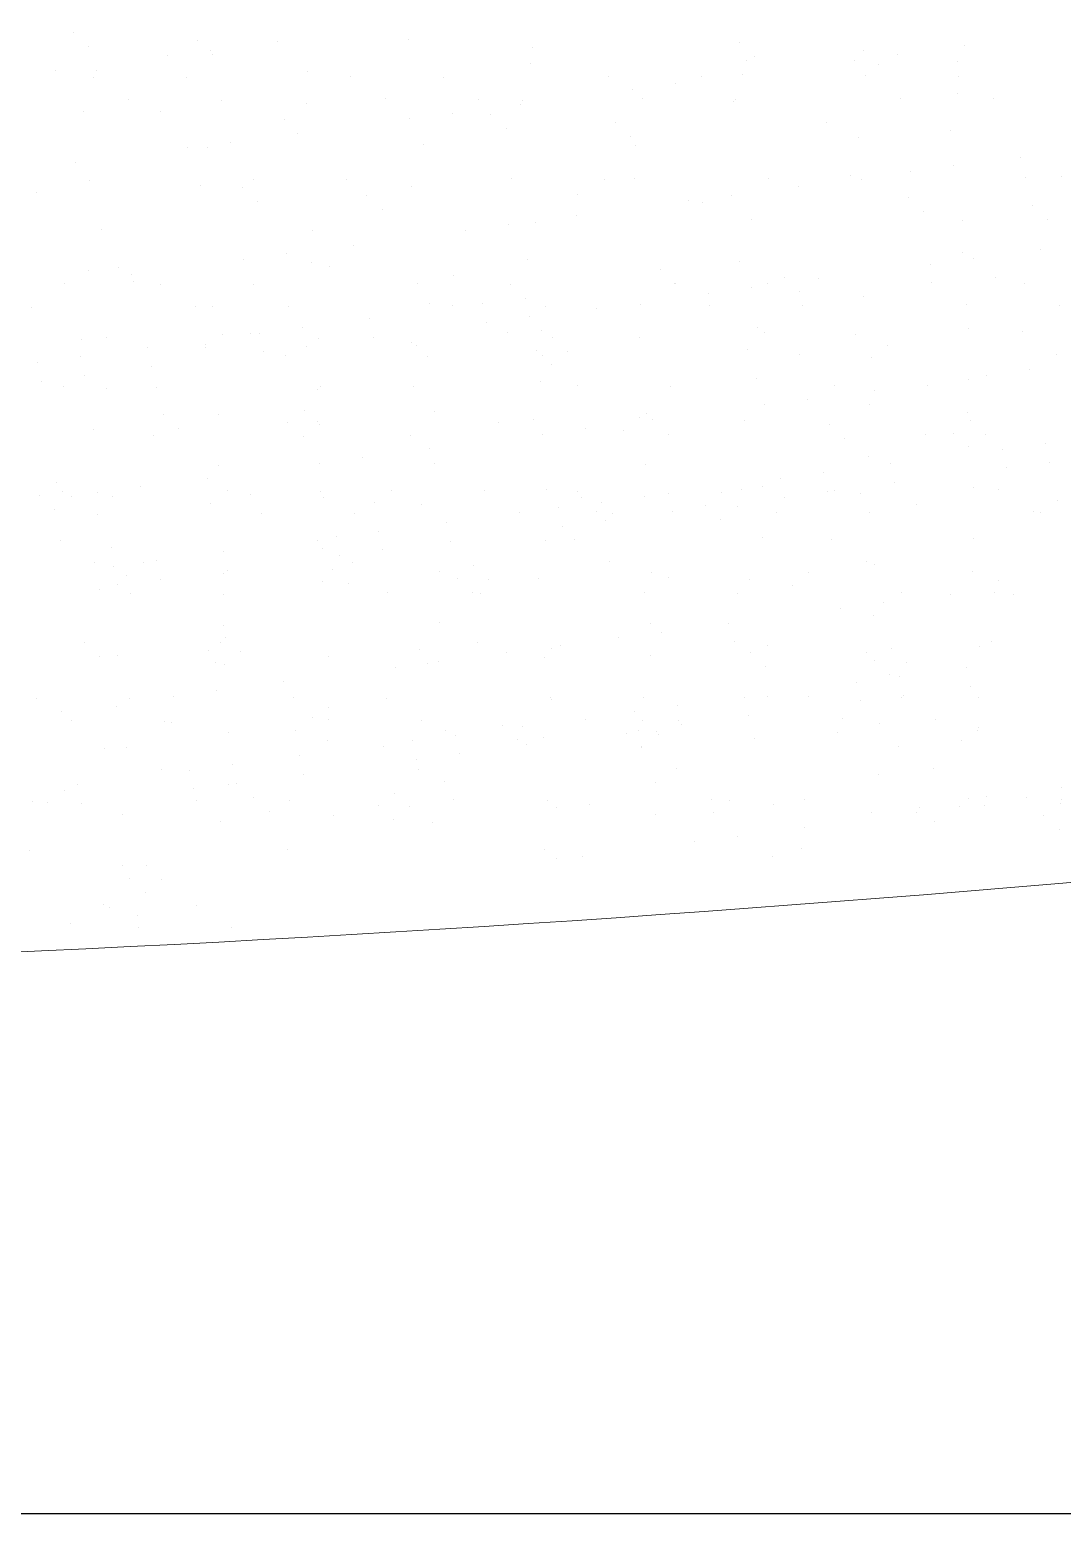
# Model space of a CAD drawing. Header units: millimetres. Extents: x 3165 to 3759, y 1184 to 1604.
# Drawn here: x 3317.6 to 3330.1, y 1361.22 to 1379.18 of the extents above; entities that cross this region are included whole.
import ezdxf

# ---------------------------------------------------------------- set-up
doc = ezdxf.new("R2010")
doc.units = ezdxf.units.MM
doc.layers.add('2', color=2, linetype='Continuous', lineweight=18, true_color=0xffff00)
doc.layers.add('LAYER2', color=2, linetype='Continuous', lineweight=25)

msp = doc.modelspace()

# ---------------------------------------------------------------- linework, layer by layer
at = {"layer": '2'}
for p, q in [((3318.129, 1379.154), (3318.129, 1379.154)), ((3319.634, 1379.056), (3319.634, 1379.056)), ((3320.603, 1379.044), (3320.603, 1379.044)), ((3322.19, 1379.066), (3322.19, 1379.066)), ((3326.191, 1379.031), (3326.191, 1379.031)), ((3318.314, 1378.985), (3318.314, 1378.985)), ((3319.269, 1378.869), (3319.269, 1378.869)), ((3319.79, 1378.937), (3319.79, 1378.937)), ((3319.818, 1378.888), (3319.818, 1378.888)), ((3323.694, 1378.968), (3323.694, 1378.968)), ((3326.376, 1378.862), (3326.376, 1378.862)), ((3327.696, 1378.934), (3327.696, 1378.934)), ((3328.109, 1378.882), (3328.109, 1378.882)), ((3328.922, 1378.989), (3328.922, 1378.989)), ((3317.911, 1378.69), (3317.911, 1378.69)), ((3318.404, 1378.693), (3318.404, 1378.693)), ((3320.962, 1378.681), (3320.962, 1378.681)), ((3323.663, 1378.778), (3323.663, 1378.778)), ((3326.281, 1378.811), (3326.281, 1378.811)), ((3327.589, 1378.814), (3327.589, 1378.814)), ((3327.88, 1378.765), (3327.88, 1378.765)), ((3328.839, 1378.799), (3328.839, 1378.799)), ((3318.376, 1378.608), (3318.376, 1378.608)), ((3319.502, 1378.599), (3319.502, 1378.599)), ((3321.49, 1378.614), (3321.49, 1378.614)), ((3322.616, 1378.605), (3322.616, 1378.605)), ((3324.604, 1378.619), (3324.604, 1378.619)), ((3325.418, 1378.528), (3325.418, 1378.528)), ((3325.73, 1378.611), (3325.73, 1378.611)), ((3326.231, 1378.635), (3326.231, 1378.635)), ((3327.718, 1378.625), (3327.718, 1378.625)), ((3328.844, 1378.616), (3328.844, 1378.616)), ((3318.797, 1378.339), (3318.797, 1378.339)), ((3319.924, 1378.331), (3319.924, 1378.331)), ((3321.912, 1378.345), (3321.912, 1378.345)), ((3323.038, 1378.336), (3323.038, 1378.336)), ((3323.571, 1378.321), (3323.571, 1378.321)), ((3324.897, 1378.46), (3324.897, 1378.46)), ((3325.026, 1378.351), (3325.026, 1378.351)), ((3326.152, 1378.342), (3326.152, 1378.342)), ((3328.14, 1378.356), (3328.14, 1378.356)), ((3328.83, 1378.406), (3328.83, 1378.406)), ((3329.266, 1378.348), (3329.266, 1378.348)), ((3318.253, 1378.191), (3318.253, 1378.191)), ((3319.184, 1378.188), (3319.184, 1378.188)), ((3320.954, 1378.288), (3320.954, 1378.288)), ((3322.726, 1378.174), (3322.726, 1378.174)), ((3323.185, 1378.154), (3323.185, 1378.154)), ((3323.539, 1378.281), (3323.539, 1378.281)), ((3326.129, 1378.309), (3326.129, 1378.309)), ((3320.688, 1378.09), (3320.688, 1378.09)), ((3322.205, 1378.105), (3322.205, 1378.105)), ((3323.369, 1377.985), (3323.369, 1377.985)), ((3324.69, 1378.056), (3324.69, 1378.056)), ((3327.246, 1378.065), (3327.246, 1378.065)), ((3328.75, 1377.968), (3328.75, 1377.968)), ((3320.034, 1377.819), (3320.034, 1377.819)), ((3320.847, 1377.926), (3320.847, 1377.926)), ((3322.374, 1377.789), (3322.374, 1377.789)), ((3324.874, 1377.887), (3324.874, 1377.887)), ((3324.932, 1377.777), (3324.932, 1377.777)), ((3327.633, 1377.874), (3327.633, 1377.874)), ((3319.514, 1377.751), (3319.514, 1377.751)), ((3319.756, 1377.755), (3319.756, 1377.755)), ((3329.6, 1377.64), (3329.6, 1377.64)), ((3318.155, 1377.572), (3318.155, 1377.572)), ((3327.541, 1377.417), (3327.541, 1377.417)), ((3328.267, 1377.464), (3328.267, 1377.464)), ((3328.787, 1377.533), (3328.787, 1377.533)), ((3318.327, 1377.358), (3318.327, 1377.358)), ((3319.665, 1377.299), (3319.665, 1377.299)), ((3320.179, 1377.276), (3320.179, 1377.276)), ((3320.316, 1377.372), (3320.316, 1377.372)), ((3321.442, 1377.364), (3321.442, 1377.364)), ((3322.223, 1377.286), (3322.223, 1377.286)), ((3323.43, 1377.378), (3323.43, 1377.378)), ((3324.556, 1377.369), (3324.556, 1377.369)), ((3324.924, 1377.384), (3324.924, 1377.384)), ((3326.544, 1377.384), (3326.544, 1377.384)), ((3326.908, 1377.285), (3326.908, 1377.285)), ((3327.67, 1377.375), (3327.67, 1377.375)), ((3329.658, 1377.389), (3329.658, 1377.389)), ((3330.099, 1377.405), (3330.099, 1377.405)), ((3317.682, 1377.213), (3317.682, 1377.213)), ((3320.363, 1377.107), (3320.363, 1377.107)), ((3321.683, 1377.178), (3321.683, 1377.178)), ((3324.239, 1377.188), (3324.239, 1377.188)), ((3325.575, 1377.11), (3325.575, 1377.11)), ((3325.744, 1377.09), (3325.744, 1377.09)), ((3326.095, 1377.178), (3326.095, 1377.178)), ((3328.241, 1377.153), (3328.241, 1377.153)), ((3329.745, 1377.056), (3329.745, 1377.056)), ((3321.868, 1377.009), (3321.868, 1377.009)), ((3324.217, 1376.931), (3324.217, 1376.931)), ((3326.344, 1376.885), (3326.344, 1376.885)), ((3328.425, 1376.984), (3328.425, 1376.984)), ((3329.93, 1376.887), (3329.93, 1376.887)), ((3318.467, 1376.766), (3318.467, 1376.766)), ((3321.025, 1376.754), (3321.025, 1376.754)), ((3322.883, 1376.755), (3322.883, 1376.755)), ((3323.404, 1376.824), (3323.404, 1376.824)), ((3323.726, 1376.851), (3323.726, 1376.851)), ((3328.902, 1376.872), (3328.902, 1376.872)), ((3321.525, 1376.576), (3321.525, 1376.576)), ((3329.844, 1376.522), (3329.844, 1376.522)), ((3320.191, 1376.401), (3320.191, 1376.401)), ((3320.712, 1376.469), (3320.712, 1376.469)), ((3321.017, 1376.361), (3321.017, 1376.361)), ((3323.634, 1376.395), (3323.634, 1376.395)), ((3326.192, 1376.382), (3326.192, 1376.382)), ((3328.511, 1376.346), (3328.511, 1376.346)), ((3328.893, 1376.48), (3328.893, 1376.48)), ((3329.031, 1376.415), (3329.031, 1376.415)), ((3318.316, 1376.264), (3318.316, 1376.264)), ((3318.677, 1376.301), (3318.677, 1376.301)), ((3318.833, 1376.222), (3318.833, 1376.222)), ((3321.233, 1376.31), (3321.233, 1376.31)), ((3322.738, 1376.212), (3322.738, 1376.212)), ((3325.235, 1376.276), (3325.235, 1376.276)), ((3326.739, 1376.178), (3326.739, 1376.178)), ((3327.153, 1376.167), (3327.153, 1376.167)), ((3329.295, 1376.187), (3329.295, 1376.187)), ((3318.02, 1376.115), (3318.02, 1376.115)), ((3318.862, 1376.132), (3318.862, 1376.132)), ((3319.183, 1376.104), (3319.183, 1376.104)), ((3320.309, 1376.095), (3320.309, 1376.095)), ((3322.297, 1376.11), (3322.297, 1376.11)), ((3323.424, 1376.101), (3323.424, 1376.101)), ((3325.412, 1376.115), (3325.412, 1376.115)), ((3325.419, 1376.107), (3325.419, 1376.107)), ((3325.819, 1375.992), (3325.819, 1375.992)), ((3326.34, 1376.06), (3326.34, 1376.06)), ((3326.538, 1376.107), (3326.538, 1376.107)), ((3326.923, 1376.009), (3326.923, 1376.009)), ((3328.526, 1376.121), (3328.526, 1376.121)), ((3329.652, 1376.112), (3329.652, 1376.112)), ((3317.617, 1375.821), (3317.617, 1375.821)), ((3319.605, 1375.835), (3319.605, 1375.835)), ((3319.819, 1375.829), (3319.819, 1375.829)), ((3320.731, 1375.827), (3320.731, 1375.827)), ((3322.437, 1375.862), (3322.437, 1375.862)), ((3322.719, 1375.841), (3322.719, 1375.841)), ((3323.079, 1375.863), (3323.079, 1375.863)), ((3323.6, 1375.932), (3323.6, 1375.932)), ((3323.845, 1375.832), (3323.845, 1375.832)), ((3324.461, 1375.813), (3324.461, 1375.813)), ((3324.995, 1375.85), (3324.995, 1375.85)), ((3325.833, 1375.847), (3325.833, 1375.847)), ((3326.959, 1375.838), (3326.959, 1375.838)), ((3327.696, 1375.947), (3327.696, 1375.947)), ((3328.947, 1375.852), (3328.947, 1375.852)), ((3330.074, 1375.844), (3330.074, 1375.844)), ((3321.721, 1375.684), (3321.721, 1375.684)), ((3323.127, 1375.637), (3323.127, 1375.637)), ((3323.648, 1375.706), (3323.648, 1375.706)), ((3318.536, 1375.459), (3318.536, 1375.459)), ((3319.931, 1375.487), (3319.931, 1375.487)), ((3320.276, 1375.507), (3320.276, 1375.507)), ((3320.388, 1375.509), (3320.388, 1375.509)), ((3320.908, 1375.577), (3320.908, 1375.577)), ((3321.094, 1375.447), (3321.094, 1375.447)), ((3321.769, 1375.459), (3321.769, 1375.459)), ((3323.39, 1375.512), (3323.39, 1375.512)), ((3323.795, 1375.544), (3323.795, 1375.544)), ((3323.932, 1375.452), (3323.932, 1375.452)), ((3324.987, 1375.457), (3324.987, 1375.457)), ((3326.413, 1375.577), (3326.413, 1375.577)), ((3326.504, 1375.518), (3326.504, 1375.518)), ((3327.604, 1375.49), (3327.604, 1375.49)), ((3328.971, 1375.565), (3328.971, 1375.565)), ((3329.618, 1375.524), (3329.618, 1375.524)), ((3318.227, 1375.432), (3318.227, 1375.432)), ((3319.029, 1375.33), (3319.029, 1375.33)), ((3319.728, 1375.372), (3319.728, 1375.372)), ((3319.732, 1375.335), (3319.732, 1375.335)), ((3320.436, 1375.283), (3320.436, 1375.283)), ((3320.956, 1375.352), (3320.956, 1375.352)), ((3322.229, 1375.398), (3322.229, 1375.398)), ((3322.286, 1375.36), (3322.286, 1375.36)), ((3323.733, 1375.3), (3323.733, 1375.3)), ((3324.116, 1375.283), (3324.116, 1375.283)), ((3326.289, 1375.309), (3326.289, 1375.309)), ((3327.993, 1375.364), (3327.993, 1375.364)), ((3317.696, 1375.154), (3317.696, 1375.154)), ((3318.216, 1375.223), (3318.216, 1375.223)), ((3319.077, 1375.104), (3319.077, 1375.104)), ((3320.697, 1375.238), (3320.697, 1375.238)), ((3322.413, 1375.229), (3322.413, 1375.229)), ((3323.811, 1375.244), (3323.811, 1375.244)), ((3323.917, 1375.131), (3323.917, 1375.131)), ((3326.926, 1375.249), (3326.926, 1375.249)), ((3327.793, 1375.212), (3327.793, 1375.212)), ((3330.04, 1375.255), (3330.04, 1375.255)), ((3317.744, 1374.929), (3317.744, 1374.929)), ((3318.264, 1374.997), (3318.264, 1374.997)), ((3323.789, 1374.924), (3323.789, 1374.924)), ((3326.407, 1374.958), (3326.407, 1374.958)), ((3328.965, 1374.946), (3328.965, 1374.946)), ((3329.189, 1374.996), (3329.189, 1374.996)), ((3329.709, 1375.065), (3329.709, 1375.065)), ((3318.009, 1374.862), (3318.009, 1374.862)), ((3318.53, 1374.839), (3318.53, 1374.839)), ((3319.135, 1374.854), (3319.135, 1374.854)), ((3321.088, 1374.827), (3321.088, 1374.827)), ((3321.123, 1374.868), (3321.123, 1374.868)), ((3322.249, 1374.859), (3322.249, 1374.859)), ((3324.237, 1374.874), (3324.237, 1374.874)), ((3325.363, 1374.865), (3325.363, 1374.865)), ((3327.351, 1374.879), (3327.351, 1374.879)), ((3327.83, 1374.817), (3327.83, 1374.817)), ((3328.478, 1374.871), (3328.478, 1374.871)), ((3320.926, 1374.574), (3320.926, 1374.574)), ((3322.506, 1374.555), (3322.506, 1374.555)), ((3325.064, 1374.542), (3325.064, 1374.542)), ((3326.497, 1374.642), (3326.497, 1374.642)), ((3327.017, 1374.71), (3327.017, 1374.71)), ((3327.765, 1374.64), (3327.765, 1374.64)), ((3328.956, 1374.553), (3328.956, 1374.553)), ((3319.222, 1374.52), (3319.222, 1374.52)), ((3319.888, 1374.521), (3319.888, 1374.521)), ((3320.727, 1374.423), (3320.727, 1374.423)), ((3321.08, 1374.434), (3321.08, 1374.434)), ((3321.11, 1374.406), (3321.11, 1374.406)), ((3323.283, 1374.432), (3323.283, 1374.432)), ((3323.697, 1374.468), (3323.697, 1374.468)), ((3324.986, 1374.486), (3324.986, 1374.486)), ((3325.139, 1374.463), (3325.139, 1374.463)), ((3326.255, 1374.455), (3326.255, 1374.455)), ((3327.284, 1374.397), (3327.284, 1374.397)), ((3328.988, 1374.452), (3328.988, 1374.452)), ((3318.379, 1374.337), (3318.379, 1374.337)), ((3319.101, 1374.265), (3319.101, 1374.265)), ((3319.407, 1374.351), (3319.407, 1374.351)), ((3320.911, 1374.254), (3320.911, 1374.254)), ((3322.215, 1374.271), (3322.215, 1374.271)), ((3323.805, 1374.287), (3323.805, 1374.287)), ((3324.326, 1374.356), (3324.326, 1374.356)), ((3324.787, 1374.334), (3324.787, 1374.334)), ((3325.33, 1374.277), (3325.33, 1374.277)), ((3327.469, 1374.229), (3327.469, 1374.229)), ((3328.444, 1374.282), (3328.444, 1374.282)), ((3328.789, 1374.3), (3328.789, 1374.3)), ((3329.172, 1374.283), (3329.172, 1374.283)), ((3321.634, 1374.002), (3321.634, 1374.002)), ((3322.447, 1374.109), (3322.447, 1374.109)), ((3327.759, 1374.02), (3327.759, 1374.02)), ((3328.973, 1374.131), (3328.973, 1374.131)), ((3329.385, 1374.104), (3329.385, 1374.104)), ((3329.905, 1374.173), (3329.905, 1374.173)), ((3319.882, 1373.902), (3319.882, 1373.902)), ((3321.113, 1373.933), (3321.113, 1373.933)), ((3322.5, 1373.935), (3322.5, 1373.935)), ((3325.058, 1373.923), (3325.058, 1373.923)), ((3328.027, 1373.925), (3328.027, 1373.925)), ((3329.433, 1373.878), (3329.433, 1373.878)), ((3329.953, 1373.947), (3329.953, 1373.947)), ((3317.92, 1373.697), (3317.92, 1373.697)), ((3318.942, 1373.647), (3318.942, 1373.647)), ((3319.755, 1373.754), (3319.755, 1373.754)), ((3326.476, 1373.65), (3326.476, 1373.65)), ((3326.693, 1373.75), (3326.693, 1373.75)), ((3327.214, 1373.818), (3327.214, 1373.818)), ((3328.075, 1373.7), (3328.075, 1373.7)), ((3317.721, 1373.545), (3317.721, 1373.545)), ((3318.003, 1373.586), (3318.003, 1373.586)), ((3318.104, 1373.528), (3318.104, 1373.528)), ((3318.422, 1373.579), (3318.422, 1373.579)), ((3318.599, 1373.532), (3318.599, 1373.532)), ((3319.991, 1373.6), (3319.991, 1373.6)), ((3320.277, 1373.554), (3320.277, 1373.554)), ((3321.117, 1373.591), (3321.117, 1373.591)), ((3321.157, 1373.52), (3321.157, 1373.52)), ((3321.98, 1373.608), (3321.98, 1373.608)), ((3323.105, 1373.605), (3323.105, 1373.605)), ((3323.858, 1373.617), (3323.858, 1373.617)), ((3324.231, 1373.597), (3324.231, 1373.597)), ((3324.278, 1373.52), (3324.278, 1373.52)), ((3324.522, 1373.464), (3324.522, 1373.464)), ((3325.05, 1373.53), (3325.05, 1373.53)), ((3325.335, 1373.571), (3325.335, 1373.571)), ((3325.982, 1373.574), (3325.982, 1373.574)), ((3326.219, 1373.611), (3326.219, 1373.611)), ((3326.741, 1373.524), (3326.741, 1373.524)), ((3327.262, 1373.593), (3327.262, 1373.593)), ((3327.345, 1373.602), (3327.345, 1373.602)), ((3327.667, 1373.564), (3327.667, 1373.564)), ((3329.034, 1373.638), (3329.034, 1373.638)), ((3329.333, 1373.617), (3329.333, 1373.617)), ((3330.042, 1373.486), (3330.042, 1373.486)), ((3317.905, 1373.376), (3317.905, 1373.376)), ((3318.425, 1373.317), (3318.425, 1373.317)), ((3319.791, 1373.445), (3319.791, 1373.445)), ((3320.413, 1373.331), (3320.413, 1373.331)), ((3321.539, 1373.323), (3321.539, 1373.323)), ((3321.781, 1373.456), (3321.781, 1373.456)), ((3322.349, 1373.433), (3322.349, 1373.433)), ((3323.527, 1373.337), (3323.527, 1373.337)), ((3324.001, 1373.395), (3324.001, 1373.395)), ((3324.463, 1373.351), (3324.463, 1373.351)), ((3324.653, 1373.328), (3324.653, 1373.328)), ((3325.383, 1373.345), (3325.383, 1373.345)), ((3325.783, 1373.422), (3325.783, 1373.422)), ((3326.166, 1373.405), (3326.166, 1373.405)), ((3326.641, 1373.342), (3326.641, 1373.342)), ((3327.767, 1373.334), (3327.767, 1373.334)), ((3328.339, 1373.431), (3328.339, 1373.431)), ((3329.755, 1373.348), (3329.755, 1373.348)), ((3329.843, 1373.334), (3329.843, 1373.334)), ((3321.83, 1373.109), (3321.83, 1373.109)), ((3322.643, 1373.216), (3322.643, 1373.216)), ((3324.049, 1373.17), (3324.049, 1373.17)), ((3324.57, 1373.238), (3324.57, 1373.238)), ((3325.967, 1373.253), (3325.967, 1373.253)), ((3317.969, 1372.997), (3317.969, 1372.997)), ((3321.083, 1373.003), (3321.083, 1373.003)), ((3321.31, 1373.041), (3321.31, 1373.041)), ((3322.691, 1372.991), (3322.691, 1372.991)), ((3323.852, 1372.998), (3323.852, 1372.998)), ((3324.197, 1373.008), (3324.197, 1373.008)), ((3326.47, 1373.031), (3326.47, 1373.031)), ((3327.312, 1373.014), (3327.312, 1373.014)), ((3329.028, 1373.019), (3329.028, 1373.019)), ((3318.593, 1372.913), (3318.593, 1372.913)), ((3319.138, 1372.755), (3319.138, 1372.755)), ((3319.951, 1372.862), (3319.951, 1372.862)), ((3321.151, 1372.9), (3321.151, 1372.9)), ((3321.358, 1372.815), (3321.358, 1372.815)), ((3321.878, 1372.884), (3321.878, 1372.884)), ((3327.733, 1372.745), (3327.733, 1372.745)), ((3318.391, 1372.728), (3318.391, 1372.728)), ((3318.618, 1372.686), (3318.618, 1372.686)), ((3318.775, 1372.579), (3318.775, 1372.579)), ((3318.974, 1372.731), (3318.974, 1372.731)), ((3319.951, 1372.594), (3319.951, 1372.594)), ((3319.999, 1372.636), (3319.999, 1372.636)), ((3321.272, 1372.642), (3321.272, 1372.642)), ((3321.505, 1372.734), (3321.505, 1372.734)), ((3322.569, 1372.628), (3322.569, 1372.628)), ((3322.976, 1372.696), (3322.976, 1372.696)), ((3324.619, 1372.74), (3324.619, 1372.74)), ((3325.127, 1372.616), (3325.127, 1372.616)), ((3327.036, 1372.608), (3327.036, 1372.608)), ((3327.828, 1372.713), (3327.828, 1372.713)), ((3329.019, 1372.626), (3329.019, 1372.626)), ((3318.442, 1372.41), (3318.442, 1372.41)), ((3318.666, 1372.461), (3318.666, 1372.461)), ((3319.186, 1372.529), (3319.186, 1372.529)), ((3321.143, 1372.508), (3321.143, 1372.508)), ((3321.456, 1372.473), (3321.456, 1372.473)), ((3322.777, 1372.544), (3322.777, 1372.544)), ((3323.16, 1372.527), (3323.16, 1372.527)), ((3323.76, 1372.541), (3323.76, 1372.541)), ((3325.333, 1372.554), (3325.333, 1372.554)), ((3326.318, 1372.529), (3326.318, 1372.529)), ((3326.837, 1372.456), (3326.837, 1372.456)), ((3329.334, 1372.519), (3329.334, 1372.519)), ((3318.817, 1372.358), (3318.817, 1372.358)), ((3319.943, 1372.35), (3319.943, 1372.35)), ((3321.931, 1372.364), (3321.931, 1372.364)), ((3322.961, 1372.375), (3322.961, 1372.375)), ((3323.057, 1372.355), (3323.057, 1372.355)), ((3325.045, 1372.37), (3325.045, 1372.37)), ((3326.171, 1372.361), (3326.171, 1372.361)), ((3327.939, 1372.243), (3327.939, 1372.243)), ((3328.159, 1372.375), (3328.159, 1372.375)), ((3328.752, 1372.35), (3328.752, 1372.35)), ((3329.285, 1372.367), (3329.285, 1372.367)), ((3329.518, 1372.35), (3329.518, 1372.35)), ((3327.419, 1372.174), (3327.419, 1372.174)), ((3327.822, 1372.093), (3327.822, 1372.093)), ((3319.945, 1371.975), (3319.945, 1371.975)), ((3322.563, 1372.008), (3322.563, 1372.008)), ((3325.121, 1371.996), (3325.121, 1371.996)), ((3325.248, 1371.888), (3325.248, 1371.888)), ((3326.061, 1371.995), (3326.061, 1371.995)), ((3318.266, 1371.764), (3318.266, 1371.764)), ((3319.77, 1371.667), (3319.77, 1371.667)), ((3319.909, 1371.761), (3319.909, 1371.761)), ((3319.97, 1371.819), (3319.97, 1371.819)), ((3322.326, 1371.676), (3322.326, 1371.676)), ((3323.023, 1371.767), (3323.023, 1371.767)), ((3323.921, 1371.69), (3323.921, 1371.69)), ((3324.03, 1371.73), (3324.03, 1371.73)), ((3324.727, 1371.82), (3324.727, 1371.82)), ((3326.137, 1371.773), (3326.137, 1371.773)), ((3326.539, 1371.724), (3326.539, 1371.724)), ((3328.031, 1371.696), (3328.031, 1371.696)), ((3329.097, 1371.711), (3329.097, 1371.711)), ((3329.251, 1371.778), (3329.251, 1371.778)), ((3318.45, 1371.595), (3318.45, 1371.595)), ((3318.662, 1371.605), (3318.662, 1371.605)), ((3319.854, 1371.518), (3319.854, 1371.518)), ((3319.955, 1371.498), (3319.955, 1371.498)), ((3320.154, 1371.65), (3320.154, 1371.65)), ((3321.22, 1371.593), (3321.22, 1371.593)), ((3322.412, 1371.506), (3322.412, 1371.506)), ((3322.556, 1371.534), (3322.556, 1371.534)), ((3323.369, 1371.641), (3323.369, 1371.641)), ((3323.831, 1371.578), (3323.831, 1371.578)), ((3325.113, 1371.603), (3325.113, 1371.603)), ((3326.328, 1371.642), (3326.328, 1371.642)), ((3327.73, 1371.637), (3327.73, 1371.637)), ((3327.832, 1371.544), (3327.832, 1371.544)), ((3328.216, 1371.527), (3328.216, 1371.527)), ((3322.035, 1371.465), (3322.035, 1371.465)), ((3326.512, 1371.473), (3326.512, 1371.473)), ((3328.017, 1371.375), (3328.017, 1371.375)), ((3328.136, 1371.35), (3328.136, 1371.35)), ((3328.949, 1371.457), (3328.949, 1371.457)), ((3319.864, 1371.179), (3319.864, 1371.179)), ((3320.677, 1371.287), (3320.677, 1371.287)), ((3327.615, 1371.282), (3327.615, 1371.282)), ((3328.997, 1371.232), (3328.997, 1371.232)), ((3317.684, 1371.09), (3317.684, 1371.09)), ((3318.656, 1370.986), (3318.656, 1370.986)), ((3318.811, 1371.081), (3318.811, 1371.081)), ((3319.344, 1371.111), (3319.344, 1371.111)), ((3320.799, 1371.096), (3320.799, 1371.096)), ((3321.214, 1370.973), (3321.214, 1370.973)), ((3321.925, 1371.087), (3321.925, 1371.087)), ((3323.913, 1371.101), (3323.913, 1371.101)), ((3323.915, 1371.071), (3323.915, 1371.071)), ((3325.039, 1371.093), (3325.039, 1371.093)), ((3325.444, 1370.996), (3325.444, 1370.996)), ((3326.257, 1371.103), (3326.257, 1371.103)), ((3326.533, 1371.104), (3326.533, 1371.104)), ((3327.027, 1371.107), (3327.027, 1371.107)), ((3327.663, 1371.056), (3327.663, 1371.056)), ((3328.153, 1371.098), (3328.153, 1371.098)), ((3328.184, 1371.125), (3328.184, 1371.125)), ((3329.091, 1371.092), (3329.091, 1371.092)), ((3317.985, 1370.932), (3317.985, 1370.932)), ((3318.106, 1370.821), (3318.106, 1370.821)), ((3319.232, 1370.813), (3319.232, 1370.813)), ((3319.32, 1370.798), (3319.32, 1370.798)), ((3321.024, 1370.853), (3321.024, 1370.853)), ((3321.22, 1370.827), (3321.22, 1370.827)), ((3322.346, 1370.818), (3322.346, 1370.818)), ((3324.334, 1370.833), (3324.334, 1370.833)), ((3324.923, 1370.927), (3324.923, 1370.927)), ((3325.025, 1370.818), (3325.025, 1370.818)), ((3325.461, 1370.824), (3325.461, 1370.824)), ((3325.492, 1370.77), (3325.492, 1370.77)), ((3326.305, 1370.877), (3326.305, 1370.877)), ((3327.449, 1370.838), (3327.449, 1370.838)), ((3327.891, 1370.786), (3327.891, 1370.786)), ((3328.575, 1370.83), (3328.575, 1370.83)), ((3320.014, 1370.668), (3320.014, 1370.668)), ((3320.825, 1370.701), (3320.825, 1370.701)), ((3322.632, 1370.701), (3322.632, 1370.701)), ((3322.752, 1370.642), (3322.752, 1370.642)), ((3323.322, 1370.764), (3323.322, 1370.764)), ((3323.506, 1370.595), (3323.506, 1370.595)), ((3323.565, 1370.749), (3323.565, 1370.749)), ((3323.823, 1370.614), (3323.823, 1370.614)), ((3324.826, 1370.666), (3324.826, 1370.666)), ((3324.971, 1370.702), (3324.971, 1370.702)), ((3325.19, 1370.689), (3325.19, 1370.689)), ((3325.21, 1370.649), (3325.21, 1370.649)), ((3326.381, 1370.602), (3326.381, 1370.602)), ((3327.382, 1370.675), (3327.382, 1370.675)), ((3329.082, 1370.699), (3329.082, 1370.699)), ((3329.086, 1370.73), (3329.086, 1370.73)), ((3318.505, 1370.483), (3318.505, 1370.483)), ((3318.777, 1370.493), (3318.777, 1370.493)), ((3321.206, 1370.581), (3321.206, 1370.581)), ((3321.891, 1370.499), (3321.891, 1370.499)), ((3322.232, 1370.573), (3322.232, 1370.573)), ((3322.8, 1370.416), (3322.8, 1370.416)), ((3323.613, 1370.523), (3323.613, 1370.523)), ((3325.005, 1370.504), (3325.005, 1370.504)), ((3325.011, 1370.497), (3325.011, 1370.497)), ((3328.119, 1370.51), (3328.119, 1370.51)), ((3328.887, 1370.578), (3328.887, 1370.578)), ((3320.06, 1370.287), (3320.06, 1370.287)), ((3320.873, 1370.394), (3320.873, 1370.394)), ((3322.28, 1370.347), (3322.28, 1370.347)), ((3322.313, 1370.23), (3322.313, 1370.23)), ((3325.427, 1370.236), (3325.427, 1370.236)), ((3328.541, 1370.241), (3328.541, 1370.241)), ((3319.198, 1370.224), (3319.198, 1370.224)), ((3319.54, 1370.219), (3319.54, 1370.219)), ((3320.108, 1370.062), (3320.108, 1370.062)), ((3320.921, 1370.169), (3320.921, 1370.169)), ((3322.626, 1370.082), (3322.626, 1370.082)), ((3325.184, 1370.069), (3325.184, 1370.069)), ((3327.885, 1370.167), (3327.885, 1370.167)), ((3318.018, 1369.975), (3318.018, 1369.975)), ((3318.181, 1370.04), (3318.181, 1370.04)), ((3319.588, 1369.993), (3319.588, 1369.993)), ((3320.008, 1370.048), (3320.008, 1370.048)), ((3320.316, 1369.886), (3320.316, 1369.886)), ((3322.019, 1369.941), (3322.019, 1369.941)), ((3328.967, 1369.871), (3328.967, 1369.871)), ((3329.186, 1369.9), (3329.186, 1369.9)), ((3329.674, 1369.882), (3329.674, 1369.882)), ((3330.092, 1370.009), (3330.092, 1370.009)), ((3317.636, 1369.84), (3317.636, 1369.84)), ((3317.819, 1369.823), (3317.819, 1369.823)), ((3318.23, 1369.814), (3318.23, 1369.814)), ((3319.624, 1369.854), (3319.624, 1369.854)), ((3320.5, 1369.717), (3320.5, 1369.717)), ((3320.75, 1369.846), (3320.75, 1369.846)), ((3321.82, 1369.789), (3321.82, 1369.789)), ((3322.203, 1369.772), (3322.203, 1369.772)), ((3322.738, 1369.86), (3322.738, 1369.86)), ((3323.865, 1369.851), (3323.865, 1369.851)), ((3323.984, 1369.763), (3323.984, 1369.763)), ((3324.376, 1369.798), (3324.376, 1369.798)), ((3325.853, 1369.866), (3325.853, 1369.866)), ((3325.88, 1369.7), (3325.88, 1369.7)), ((3326.08, 1369.852), (3326.08, 1369.852)), ((3326.602, 1369.797), (3326.602, 1369.797)), ((3326.979, 1369.857), (3326.979, 1369.857)), ((3327.793, 1369.71), (3327.793, 1369.71)), ((3328.341, 1369.706), (3328.341, 1369.706)), ((3328.377, 1369.763), (3328.377, 1369.763)), ((3328.861, 1369.775), (3328.861, 1369.775)), ((3329.16, 1369.785), (3329.16, 1369.785)), ((3330.081, 1369.818), (3330.081, 1369.818)), ((3330.093, 1369.863), (3330.093, 1369.863)), ((3318.725, 1369.678), (3318.725, 1369.678)), ((3319.917, 1369.591), (3319.917, 1369.591)), ((3321.283, 1369.666), (3321.283, 1369.666)), ((3322.004, 1369.62), (3322.004, 1369.62)), ((3322.475, 1369.579), (3322.475, 1369.579)), ((3325.176, 1369.676), (3325.176, 1369.676)), ((3326.983, 1369.527), (3326.983, 1369.527)), ((3328.562, 1369.595), (3328.562, 1369.595)), ((3329.882, 1369.666), (3329.882, 1369.666)), ((3325.649, 1369.352), (3325.649, 1369.352)), ((3326.17, 1369.42), (3326.17, 1369.42)), ((3330.066, 1369.497), (3330.066, 1369.497)), ((3317.602, 1369.251), (3317.602, 1369.251)), ((3320.717, 1369.257), (3320.717, 1369.257)), ((3323.831, 1369.263), (3323.831, 1369.263)), ((3324.291, 1369.173), (3324.291, 1369.173)), ((3326.596, 1369.177), (3326.596, 1369.177)), ((3326.945, 1369.268), (3326.945, 1369.268)), ((3318.719, 1369.059), (3318.719, 1369.059)), ((3319.013, 1369.063), (3319.013, 1369.063)), ((3323.978, 1369.144), (3323.978, 1369.144)), ((3318.814, 1368.911), (3318.814, 1368.911)), ((3319.197, 1368.894), (3319.197, 1368.894)), ((3318.998, 1368.742), (3318.998, 1368.742)), ((3318.492, 1368.586), (3318.492, 1368.586)), ((3318.568, 1368.557), (3318.568, 1368.557)), ((3318.907, 1368.464), (3318.907, 1368.464)), ((3319.618, 1368.577), (3319.618, 1368.577)), ((3318.094, 1368.357), (3318.094, 1368.357)), ((3318.914, 1368.317), (3318.914, 1368.317)), ((3320.04, 1368.309), (3320.04, 1368.309))]:
    msp.add_line(p, q, dxfattribs=at)
msp.add_open_spline([(3219.688, 1402.293), (3227.496, 1384.993), (3236.15, 1376.372), (3263.432, 1368.938), (3323.194, 1366.019), (3377.372, 1375.492), (3432.909, 1380.267), (3483.147, 1370.164), (3504.852, 1393.439), (3508.712, 1404.869)], degree=3, knots=[2.10121, 2.10121, 2.10121, 2.10121, 38.638665, 85.311573, 139.19871, 206.241661, 252.064735, 308.883122, 343.056278, 343.056278, 343.056278, 343.056278], dxfattribs=at)
at = {"layer": 'LAYER2'}
msp.add_line((3250.076, 1361.22), (3349.892, 1361.22), dxfattribs=at)

doc.saveas('drawing.dxf')
